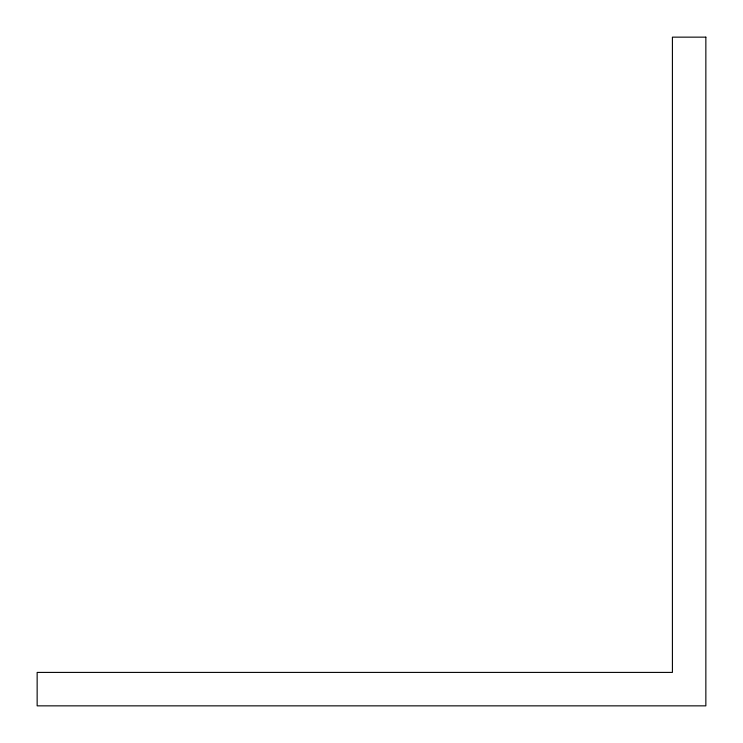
<?xml version="1.0" encoding="UTF-8"?>
<svg xmlns="http://www.w3.org/2000/svg" width="743" height="743" viewBox="0 0 743 743"><rect width="100%" height="100%" fill="white"/><g stroke="black" fill="none" stroke-linecap="round" stroke-linejoin="round"><path stroke-width="1.11" d="M705.85 37.15L672.415 37.15L672.415 672.415L37.15 672.415L37.15 705.85L705.85 705.85L705.85 37.15"/></g></svg>
